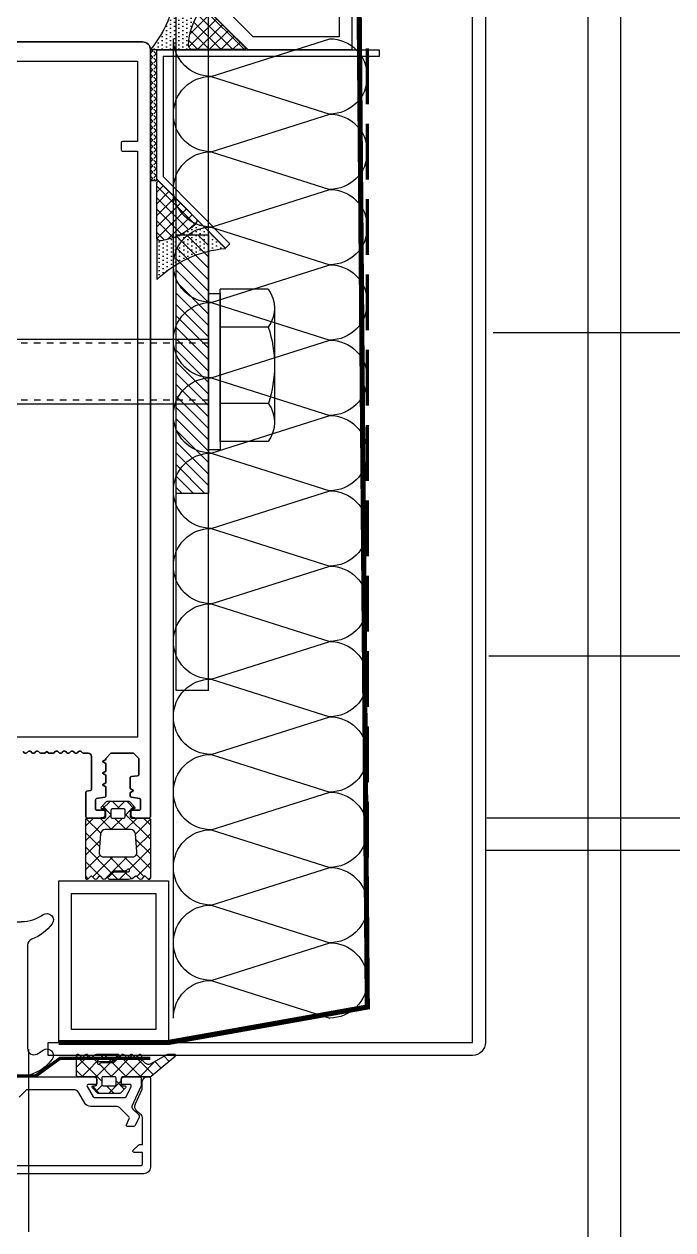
# Model space of a CAD drawing. Header units: inches. Extents: x 21 to 32698, y 13 to 3712.
# Drawn here: x 4611.68 to 4621.72, y 960.72 to 979.36 of the extents above; entities that cross this region are included whole.
import ezdxf

# ---------------------------------------------------------------- set-up
doc = ezdxf.new("R2010")
doc.units = ezdxf.units.IN
doc.header["$MEASUREMENT"] = 0
doc.set_wipeout_variables(frame=1)
for name, pattern in [('HIDDEN', [9.524999999999995, 6.349999999999998, -3.174999999999998]), ('phl_center', [0.75, 0.4, -0.35]), ('phl_thick', [0])]:
    doc.linetypes.add(name, pattern=pattern)
for name, color, linetype, lineweight in [('Z_MİM_-KM-GLAZ', 8, 'Continuous', 25), ('Z_MİM_-KM-IRON-09', 8, 'Continuous', 25), ('Z_MİM_-KM-IZO-THERMAL', 8, 'Continuous', 25), ('Z_MİM_-KM-IZO-THERMAL-ROCKWOOL', 8, 'BATTING', 25), ('Z_MİM_-KM-PAINT', 8, 'Continuous', 25), ('Z_MİM_-KM-STRS-HID', 8, 'HIDDEN', 25), ('Z_MİM_-KM-WALL-PLASTER', 8, 'Continuous', 25), ('Z_MİM_00', 8, 'Continuous', 25), ('Z_MİM_2-0', 8, 'Continuous', 25), ('Z_MİM_78-köpük', 8, 'Continuous', 25), ('Z_MİM_ALUMINIUM', 8, 'Continuous', 25), ('Z_MİM_axis-su yalıtım', 8, 'HIDDEN', 25), ('Z_MİM_fitiller_k', 8, 'Continuous', 25), ('Z_MİM_MYM Taşyünü', 8, 'Continuous', 25), ('Z_MİM_MYM_alüminyum levha', 8, 'Continuous', 25), ('Z_MİM_MYM_butil mastik', 8, 'Continuous', 25), ('Z_MİM_MYM_galvaniz levha', 8, 'Continuous', 25), ('Z_MİM_MYM_MEMBRAN_', 8, 'HIDDEN', 25), ('Z_MİM_MYM_taşyünü', 8, 'Continuous', 25), ('Z_MİM_projection', 8, 'Continuous', 25), ('Z_MİM_TR', 8, 'Continuous', 25)]:
    doc.layers.add(name, color=color, linetype=linetype, lineweight=lineweight)
doc.linetypes.add('BATTING', pattern='A,0.00254,-2.54,[134,ltypeshp.shx,S=2.54,R=0,X=-2.54,Y=0],-5.08,[134,ltypeshp.shx,S=2.54,R=180,X=2.54,Y=0],-2.54', length=10.16254)

# ---------------------------------------------------------------- blocks, each defined once
blk = doc.blocks.new('A$C70963ABB')
at = {"layer": 'Z_MİM_-KM-IRON-09'}
blk.add_lwpolyline([(0.3999351559905335, 19.99996344112151), (0.3999350988015067, 69.49996347031265), (5.399935098801505, 69.49996347031265), (5.399935098801505, 69.99996347031265), (-0.1000649011984933, 69.99996347031265), (-0.1000648440094665, 19.99996344112151), (0.3999351559905335, 19.99996344112151)], dxfattribs=at)
blk = doc.blocks.new('D09056')
at = {"layer": 'Z_MİM_78-köpük'}
blk.add_lwpolyline([(6, -9.143241068231873, -0.3149141225648517), (6.656664916314182, -8.204028089065101, 0.1493316839022407), (9.809564949944617, -5.822377295466138, 0.8506979925001935), (8.417814140906557, -4.422291246126405, -0.1566156319065573), (5.061590343015268, -5.499999999883582), (5, -5.499999999883582), (5, -5.508868061588143), (1.800000000046565, -5.508868061588143), (1.800000000046565, -1.160423765308221), (0.6251196609809995, -0.2194710706826299, 0.3510864949877069), (-0.6251196609809995, -0.2194710706826299), (-1.800000000046565, -1.160423765308221), (-1.800000000046565, -5.508868061588143), (-5, -5.508868061588143), (-5.061590343015268, -5.499999999883582, -0.1566156319066153), (-8.417814140906557, -4.422291246126405, 0.8506979925007954), (-9.809564949944617, -5.822377295466138, 0.14933168390224), (-6.656664916314182, -8.204028089065101, -0.3149141225648603), (-6, -9.143241068231873), (-6, -25.07252294640057, -0.5554935001659127), (-7.44162405654788, -25.96972314291634, -0.0473505120421293), (-8.397468945942817, -25.38100557320286, 0.8663340624321554), (-9.803206408862023, -26.77480182982981, 0.2374839511014017), (-4.371487642405553, -29.50889287900645), (4.371487642405553, -29.50889287900645, 0.2374839511013964), (9.803206408862023, -26.77480182982981, 0.8663340624315139), (8.397468945942817, -25.38100557320286, -0.0473505120421291), (7.44162405654788, -25.96972314291634, -0.5554935001659314), (6, -25.07252294640057)], format="xyb", close=True, dxfattribs=at)
blk = doc.blocks.new('*U90')
at = {"layer": 'Z_MİM_MYM_butil mastik'}
h = blk.add_hatch(dxfattribs=at)
h.set_pattern_fill('DOTS', color=256, scale=0.3999999999999999, angle=179.999999999994, style=0)
h.set_pattern_definition([(180.0000000000027, (-119708.8850419417, -7601.351491775655), (-0.3175000000000661, -0.6349999999999671), [0, -0.6349999999999999])])
edge = h.paths.add_edge_path()
edge.add_arc((-11.20960187843653, 44.59321998062815), 17.46795769921748, 270.9768596078583, 309.9193008768398)
edge.add_line((-0.0002732359298523, 31.19618681779952), (-0.0001547438757594, 24.83853909078874))
edge.add_arc((-0.6166951220575374, 24.62570194672454), 0.652243580130869, 19.04528895110495, 91.47133484934685)
edge.add_arc((-0.3829530836027995, 15.52546987985733), 9.755477017288197, 91.47133482265848, 126.6192430261743)
edge.add_arc((-5.812981496494384, 22.83188147842602), 0.6522435800688209, 126.6192430222883, 199.0452889205304)
edge.add_line((-6.429521874731086, 22.61904433471107), (-10.91179782067998, 27.12780103561471))
h = blk.add_hatch(dxfattribs=at)
h.set_pattern_fill('ANSI37', color=256, scale=0.3999999999999999, angle=179.999999999994, style=0)
h.set_pattern_definition([(224.999999999994, (-119708.8850419417, -7601.351491775655), (0.8980256121068212, -0.8980256121070084), []), (314.999999999994, (-119708.8850419417, -7601.351491775655), (0.8980256121070084, 0.8980256121068212), [])])
edge = h.paths.add_edge_path()
edge.add_arc((-0.1921284182424453, 17.08889625591941), 0.6097956960646755, 256.3280097528247, 286.1228371821852)
edge.add_arc((-0.0315513830848092, 16.53339517647035), 0.0315514280523711, 286.1228374727204, 360.0010682557561)
edge.add_line((4.49620778e-08, 16.53339576473348), (-0.0001547438757594, 24.83853909078874))
edge.add_arc((-0.6166951220575374, 24.62570194672454), 0.652243580130869, 19.04528895110495, 91.47133484934685)
edge.add_arc((-0.3829530836027995, 15.52546987985733), 9.755477017288197, 91.47133482265848, 126.6192430261743)
edge.add_arc((-5.812981496494384, 22.83188147842602), 0.6522435800688209, 126.6192430222883, 199.0452889205304)
edge.add_line((-6.429521874731086, 22.61904433471107), (-0.3511799035801921, 16.50479224076388))
edge.add_arc((-0.3288040618922968, 16.52703666374061), 0.0315514285700304, 224.8312489676471, 256.3280079857615)
h = blk.add_hatch(dxfattribs=at)
h.set_pattern_fill('DOTS', color=256, scale=0.3999999999999999, angle=179.999999999994, style=0)
h.set_pattern_definition([(180.0000000000027, (-119649.0470789313, -7567.459113215182), (-0.3175000000000661, -0.6349999999999671), [0, -0.6349999999999999])])
edge = h.paths.add_edge_path()
edge.add_arc((-91.16591395672143, 12.16483940356704), 17.46795770043746, 316.1456089793835, 355.0880502483649)
edge.add_line((-73.76210803396464, 10.66915038933712), (-69.25326779505674, 6.186958477438095))
edge.add_arc((-69.53700059796616, 5.599661802619226), 0.65224358003751, 64.21403827780905, 136.6400841760512)
edge.add_arc((-62.91844756813874, -0.6504273837768939), 9.755477019126266, 136.6400841931632, 171.7879923966791)
edge.add_arc((-71.92833934795188, 0.6498453468897833), 0.6522435794049857, 171.7879924308638, 244.2140383291066)
edge.add_line((-72.21207215006035, 0.0625486723864226), (-78.56971987858456, 0.0625486712229294))
h = blk.add_hatch(dxfattribs=at)
h.set_pattern_fill('ANSI37', color=256, scale=0.3999999999999999, angle=179.999999999994, style=0)
h.set_pattern_definition([(224.999999999994, (-119649.0470789313, -7567.459113215182), (0.8980256121068212, -0.8980256121070084), []), (314.999999999994, (-119649.0470789313, -7567.459113215182), (0.8980256121070084, 0.8980256121068212), [])])
edge = h.paths.add_edge_path()
edge.add_arc((-63.8926727236339, 0.5871514771019375), 0.6097956961693676, 301.4967590186635, 331.291586448024)
edge.add_arc((-63.3855087641325, 0.3093905151670904), 0.0315514278950378, 331.2915863974236, 405.1698171804559)
edge.add_line((-63.36326475800055, 0.3317667702920634), (-69.25326779505674, 6.186958477438095))
edge.add_arc((-69.53700059796616, 5.599661802619226), 0.65224358003751, 64.21403827780905, 136.6400841760512)
edge.add_arc((-62.91844756813874, -0.6504273837768939), 9.755477019126266, 136.6400841931632, 171.7879923966791)
edge.add_arc((-71.92833934795188, 0.6498453468897833), 0.6522435794049857, 171.7879924308638, 244.2140383291066)
edge.add_line((-72.21207215006035, 0.0625486723864226), (-63.59056881254115, 0.0625486723855274))
edge.add_arc((-63.59056881149442, 0.09410009955684), 0.0315514271713126, 269.9999980991937, 301.4967571173082)
at = {"layer": 'Z_MİM_MYM_butil mastik', "linetype": 'ByBlock'}
for points in [[(-10.91179782067998, 27.12780103561471, 0.1715728752538103), (-0.0002732359298523, 31.19618681779952), (-0.0001547438757594, 24.83853909078874, 0.3269761739833912), (-0.6334426599520833, 25.27773047968641, 0.1545754467472077), (-6.202041185667343, 23.35538338482334, 0.3269761739833912), (-6.429521874731086, 22.61904433471107)], [(-0.336261658321452, 16.49637925190743, 0.1307418539094575), (-0.0227896276370994, 16.50308471204602, 0.3340046227781613), (4.49620778e-08, 16.53339576473348), (-0.0001547438757594, 24.83853909078874, 0.3269761739833912), (-0.6334426599520833, 25.27773047968641, 0.1545754467472077), (-6.202041185667343, 23.35538338482334, 0.3269761739833912), (-6.429521874731086, 22.61904433471107), (-0.3511799035801921, 16.50479224076388, 0.1383023479854788)], [(-78.56971987858456, 0.0625486712229294, 0.1715728752538103), (-73.76210803396464, 10.66915038933712), (-69.25326779505674, 6.186958477438095, 0.3269761739833912), (-70.01121767153934, 6.047478567414663, 0.1545754467472077), (-72.57389502923506, 0.7430094453292115, 0.3269761739833912), (-72.21207215006035, 0.0625486723864226)], [(-63.57408475873564, 0.0671971524842202, 0.1307418539094575), (-63.35783577545115, 0.2942347143087429, 0.3340046227781613), (-63.36326475800055, 0.3317667702920634), (-69.25326779505674, 6.186958477438095, 0.3269761739833912), (-70.01121767153934, 6.047478567414663, 0.1545754467472077), (-72.57389502923506, 0.7430094453292115, 0.3269761739833912), (-72.21207215006035, 0.0625486723864226), (-63.59056881254115, 0.0625486723855274, 0.1383023479854788)]]:
    blk.add_lwpolyline(points, format="xyb", close=True, dxfattribs=at)
at = {"layer": 'Z_MİM_MYM_galvaniz levha'}
blk.add_lwpolyline([(-12.02489728082096, 25.36672332192785, -0.4142135648179192), (-12.02489686498544, 25.36686474186382), (-10.6066727286402, 26.77677266075275, -0.4142135272009682), (-10.60653130788932, 26.77677224468439), (-9.21752155e-08, 16.10767933571601), (0, 0), (-63.15547781854434, 5.78962042612e-05, 0.6671158378237328), (-63.15554873689585, -0.0001126056760865), (-73.76217895254885, 10.66907988751973, -0.4142135271788126), (-73.76217853659696, 10.66922130838702), (-72.34388348178383, 12.07919972839485), (-62.32384397319994, 2.000057896204173), (-1.999999999999791, 2.000000000000206), (-2.0000000921753, 15.28269515707069), (-12.02489728082096, 25.36672332192785)], format="xyb", dxfattribs=at)
blk = doc.blocks.new('ANK-1')
h = blk.add_hatch()
h.set_pattern_fill('ANSI31', color=256, scale=10)
h.set_pattern_definition([(45, (-331289.2262129067, -110209.6467006204), (-0.8838834764831842, 0.8838834764831844), [])])
h.paths.add_polyline_path([(0, -99.81422165757976), (5, -99.81422165757976), (5, -59.81422165769618), (0, -59.81422165769618)])
for points in [[(0, -130.2737574382918), (0, 0)], [(0, -130.2737574382918), (5, -130.2737574382918), (5, -5)]]:
    blk.add_lwpolyline(points)
blk.add_lwpolyline([(0, -99.81422165757976), (5, -99.81422165757976), (5, -59.81422165769618), (0, -59.81422165769618)], close=True)
at = {"layer": 'Z_MİM_projection', "linetype": 'phl_thick'}
for p, q in [((-9.221261513652276, -68.22300764545797, 2337909.680246), (-1.794810441322623, -68.22772703296505, 2337909.680246)), ((-1.809779819566755, -91.78361325885635, 2337909.680246), (-1.794810441322623, -68.22772703296505, 2337909.680246)), ((-10.19668847019784, -71.18033386638855, 2337909.680246), (-10.20789839769713, -88.82033030397724, 2337909.680246)), ((-9.244736662134526, -74.11196666210891, 2337909.680246), (-1.798552785767242, -74.11669858952519, 2337909.680246)), ((-2.58444342762e-05, -76.00566059863195), (65.01309957006013, -76.00511621008627, -4.17996780016e-05)), ((-2.58444342762e-05, -76.00566059863195), (65.01309957006013, -76.00511621008627, -4.17996780016e-05)), ((-9.252221351256594, -85.88990977499635, 2337909.680246), (-1.806037474889308, -85.8946417024126, 2337909.680246)), ((-0.0061076611746103, -86.00565816625021), (65.01982432510704, -86.00511370110327, -4.17996780016e-05)), ((-0.0061076611746103, -86.00565816625021), (65.01982432510704, -86.00511370110327, -4.17996780016e-05)), ((-9.236230891896412, -91.77889387134928, 2337909.680246), (-1.809779819566755, -91.78361325885635, 2337909.680246))]:
    blk.add_line(p, q, dxfattribs=at)
at = {"layer": 'Z_MİM_projection', "linetype": 'phl_center'}
for p, q in [((0, -76.60566047485919), (65.01312541449443, -76.6051160863135, -4.17996780016e-05)), ((0, -76.60566047485919), (65.01312541449443, -76.6051160863135, -4.17996780016e-05)), ((-0.0057263711933047, -85.40565828757825), (65.01939134602435, -85.40511382708792, -4.17996780016e-05)), ((-0.0057263711933047, -85.40565828757825), (65.01939134602435, -85.40511382708792, -4.17996780016e-05))]:
    blk.add_line(p, q, dxfattribs=at)
at = {"layer": 'Z_MİM_projection', "linetype": 'phl_thick', "elevation": 205305.1177836819}
blk.add_lwpolyline([(-1.810607254737988, -93.08566750667525), (-0.0106076183728874, -93.08681137708479), (0.0060166309121996, -68.92681665881537), (-1.793983004754409, -68.92567278887145)], close=True, dxfattribs=at)
at = {"layer": 'Z_MİM_projection', "linetype": 'phl_thick', "elevation": -2.846356230205853}
blk.add_lwpolyline([(0.0060166309121996, -68.92681665881537), (-1.793983004754409, -68.92567278887145), (-1.810607254737988, -93.08566750667525), (-0.0106076183728874, -93.08681137708479), (0.0015181412454695, -76.00566058931871)], dxfattribs=at)
at = {"layer": 'Z_MİM_projection', "linetype": 'phl_thick'}
for centre, radius, start, end in [((-5.216328043257816, -71.18349880352615, 2337909.680246), 4.980361432518003, 143.5277779248854, 216.1432099300165), ((8.366048513911664, -80.02641508518721, 2337909.680246), 18.56836026740153, 161.4555981063196, 198.4078361793734), ((-5.227537970989941, -88.82349524111488, 2337909.680246), 4.980361432518003, 143.7839690354237, 216.3994010416817)]:
    blk.add_arc(centre, radius, start, end, dxfattribs=at)
blk = doc.blocks.new('*U160')
at = {"layer": 'Z_MİM_MYM_taşyünü'}
for p, q in [((-140.7480255359013, 5.823475149623675), (-146.5715005998263, 24.17652488438517)), ((-140.74802553623, 5.823475149623675), (-134.9245503335983, 24.17652488438517)), ((-129.1010752359013, 5.823475149623675), (-134.9245502998263, 24.17652488438517)), ((-129.1010752362301, 5.823475149623675), (-123.2776000335983, 24.17652488438517)), ((-117.4541249359013, 5.823475149623675), (-123.2775999998263, 24.17652488438517)), ((-117.4541249362301, 5.823475149623675), (-111.6306497335983, 24.17652488438517)), ((-105.8071746359013, 5.823475149623675), (-111.6306496998263, 24.17652488438517)), ((-105.8071746362301, 5.823475149623675), (-99.98369943359829, 24.17652488438517)), ((-94.16022433590136, 5.823475149623675), (-99.98369939982632, 24.17652488438517)), ((-94.16022433623012, 5.823475149623675), (-88.33674913359827, 24.17652488438517)), ((-82.51327403590135, 5.823475149623675), (-88.33674909982629, 24.17652488438517)), ((-82.51327403623013, 5.823475149623675), (-76.6897988335983, 24.17652488438517)), ((-70.86632373590135, 5.823475149623675), (-76.68979879982632, 24.17652488438517)), ((-70.86632373623013, 5.823475149623675), (-65.04284853359829, 24.17652488438517)), ((-59.21937343590134, 5.823475149623675), (-65.04284849982632, 24.17652488438517)), ((-59.21937343623014, 5.823475149623675), (-53.39589823359829, 24.17652488438517)), ((-47.57242313590134, 5.823475149623675), (-53.39589819982632, 24.17652488438517)), ((-47.57242313623011, 5.823475149623675), (-41.74894793359828, 24.17652488438517)), ((-35.92547283590135, 5.823475149623675), (-41.74894789982632, 24.17652488438517)), ((-35.92547283623014, 5.823475149623675), (-30.10199763359829, 24.17652488438517)), ((-24.27852253590135, 5.823475149623675), (-30.10199759982632, 24.17652488438517)), ((-24.27852253623013, 5.823475149623675), (-18.45504733359829, 24.17652488438517)), ((-12.63157223590136, 5.823475149623675), (-18.45504729982633, 24.17652488438517)), ((-12.63157223623014, 5.823475149623675), (-6.8080970335983, 24.17652488438517)), ((-0.9846219359013446, 5.823475149623675), (-6.808096999826316, 24.17652488438517)), ((-0.9846219362301271, 5.823475149623675), (4.838853266401712, 24.17652488438517)), ((-146.571500668428, 1.70044245e-08), (-134.9245504037032, 1.70044245e-08)), ((-134.924550368428, 1.70044245e-08), (-123.2776001037032, 1.70044245e-08)), ((-123.277600068428, 1.70044245e-08), (-111.6306498037032, 1.70044245e-08)), ((-111.630649768428, 1.70044245e-08), (-99.98369950370319, 1.70044245e-08)), ((-99.98369946842807, 1.70044245e-08), (-88.33674920370318, 1.70044245e-08)), ((-88.33674916842806, 1.70044245e-08), (-76.68979890370318, 1.70044245e-08)), ((-76.68979886842806, 1.70044245e-08), (-65.04284860370318, 1.70044245e-08)), ((-65.04284856842806, 1.70044245e-08), (-53.39589830370318, 1.70044245e-08)), ((-53.39589826842805, 1.70044245e-08), (-41.74894800370319, 1.70044245e-08)), ((-41.74894796842806, 1.70044245e-08), (-30.1019977037032, 1.70044245e-08)), ((-30.10199766842806, 1.70044245e-08), (-18.45504740370319, 1.70044245e-08)), ((-18.45504736842807, 1.70044245e-08), (-6.808097103703204, 1.70044245e-08)), ((-6.808097068428053, 1.70044245e-08), (4.838853196296809, 1.70044245e-08))]:
    blk.add_line(p, q, dxfattribs=at)
at = {"layer": 'Z_MİM_MYM_taşyünü', "const_width": 0.5}
for points in [[(-145.0715005990748, 30.00000001700442), (-136.4245503343497, 30.00000001700442)], [(-133.4245502990748, 30.00000001700442), (-124.7776000343497, 30.00000001700442)], [(-121.7775999990748, 30.00000001700442), (-113.1306497343497, 30.00000001700442)], [(-110.1306496990748, 30.00000001700442), (-101.4836994343497, 30.00000001700442)], [(-98.48369939907485, 30.00000001700442), (-89.83674913434976, 30.00000001700442)], [(-86.83674909907486, 30.00000001700442), (-78.18979883434976, 30.00000001700442)], [(-75.18979879907484, 30.00000001700442), (-66.54284853434976, 30.00000001700442)], [(-63.54284849907485, 30.00000001700442), (-54.89589823434974, 30.00000001700442)], [(-51.89589819907485, 30.00000001700442), (-43.24894793434974, 30.00000001700442)], [(-40.24894789907484, 30.00000001700442), (-31.60199763434976, 30.00000001700442)], [(-28.60199759907485, 30.00000001700442), (-19.95504733434976, 30.00000001700442)], [(-16.95504729907486, 30.00000001700442), (-8.308097034349771, 30.00000001700442)], [(-5.308096999074847, 30.00000001700442), (3.338853265650242, 30.00000001700442)]]:
    blk.add_lwpolyline(points, dxfattribs=at)
at = {"layer": 'Z_MİM_MYM_taşyünü'}
for centre, start, end in [((-140.7480254665427, 24.17652488447246), 90.00000000166754, 180.0000000016671), ((-140.7480254668817, 24.17652488447246), 359.9999999983325, 89.99999999833248), ((-129.1010751665427, 24.17652488447246), 90.00000000166754, 180.0000000016671), ((-129.1010751668817, 24.17652488447246), 359.9999999983325, 89.99999999833248), ((-117.4541248665427, 24.17652488447246), 90.00000000166754, 180.0000000016671), ((-117.4541248668817, 24.17652488447246), 359.9999999983325, 89.99999999833248), ((-105.8071745665427, 24.17652488447246), 90.00000000166754, 180.0000000016671), ((-105.8071745668817, 24.17652488447246), 359.9999999983325, 89.99999999833248), ((-94.16022426654268, 24.17652488447246), 90.00000000166754, 180.0000000016671), ((-94.1602242668817, 24.17652488447246), 359.9999999983325, 89.99999999833248), ((-82.5132739665427, 24.17652488447246), 90.00000000166754, 180.0000000016671), ((-82.5132739668817, 24.17652488447246), 359.9999999983325, 89.99999999833248), ((-70.8663236665427, 24.17652488447246), 90.00000000166754, 180.0000000016671), ((-70.8663236668817, 24.17652488447246), 359.9999999983325, 89.99999999833248), ((-59.21937336654268, 24.17652488447246), 90.00000000166754, 180.0000000016671), ((-59.2193733668817, 24.17652488447246), 359.9999999983325, 89.99999999833248), ((-47.57242306654268, 24.17652488447246), 90.00000000166754, 180.0000000016671), ((-47.57242306688168, 24.17652488447246), 359.9999999983325, 89.99999999833248), ((-35.92547276654268, 24.17652488447246), 90.00000000166754, 180.0000000016671), ((-35.92547276688171, 24.17652488447246), 359.9999999983325, 89.99999999833248), ((-24.27852246654268, 24.17652488447246), 90.00000000166754, 180.0000000016671), ((-24.2785224668817, 24.17652488447246), 359.9999999983325, 89.99999999833248), ((-12.63157216654269, 24.17652488447246), 90.00000000166754, 180.0000000016671), ((-12.63157216688171, 24.17652488447246), 359.9999999983325, 89.99999999833248), ((-0.9846218665426818, 24.17652488447246), 90.00000000166754, 180.0000000016671), ((-0.984621866881696, 24.17652488447246), 359.9999999983325, 89.99999999833248), ((-146.5715006685976, 5.823475149536363), 270.0000000016675, 1.6675267e-09), ((-134.9245504035338, 5.823475149536363), 179.9999999983324, 269.9999999983325), ((-134.9245503685977, 5.823475149536363), 270.0000000016675, 1.6675267e-09), ((-123.2776001035338, 5.823475149536363), 179.9999999983324, 269.9999999983325), ((-123.2776000685976, 5.823475149536363), 270.0000000016675, 1.6675267e-09), ((-111.6306498035338, 5.823475149536363), 179.9999999983324, 269.9999999983325), ((-111.6306497685977, 5.823475149536363), 270.0000000016675, 1.6675267e-09), ((-99.9836995035338, 5.823475149536363), 179.9999999983324, 269.9999999983325), ((-99.98369946859766, 5.823475149536363), 270.0000000016675, 1.6675267e-09), ((-88.33674920353378, 5.823475149536363), 179.9999999983324, 269.9999999983325), ((-88.33674916859768, 5.823475149536363), 270.0000000016675, 1.6675267e-09), ((-76.6897989035338, 5.823475149536363), 179.9999999983324, 269.9999999983325), ((-76.68979886859769, 5.823475149536363), 270.0000000016675, 1.6675267e-09), ((-65.04284860353378, 5.823475149536363), 179.9999999983324, 269.9999999983325), ((-65.04284856859768, 5.823475149536363), 270.0000000016675, 1.6675267e-09), ((-53.39589830353379, 5.823475149536363), 179.9999999983324, 269.9999999983325), ((-53.39589826859768, 5.823475149536363), 270.0000000016675, 1.6675267e-09), ((-41.7489480035338, 5.823475149536363), 179.9999999983324, 269.9999999983325), ((-41.74894796859766, 5.823475149536363), 270.0000000016675, 1.6675267e-09), ((-30.1019977035338, 5.823475149536363), 179.9999999983324, 269.9999999983325), ((-30.10199766859768, 5.823475149536363), 270.0000000016675, 1.6675267e-09), ((-18.4550474035338, 5.823475149536363), 179.9999999983324, 269.9999999983325), ((-18.45504736859769, 5.823475149536363), 270.0000000016675, 1.6675267e-09), ((-6.808097103533809, 5.823475149536363), 179.9999999983324, 269.9999999983325), ((-6.808097068597674, 5.823475149536363), 270.0000000016675, 1.6675267e-09), ((4.838853196466203, 5.823475149536363), 179.9999999983324, 269.9999999983325)]:
    blk.add_arc(centre, 5.823475132531942, start, end, dxfattribs=at)
blk = doc.blocks.new('-KM-AL5 140_164')
at = {"layer": 'Z_MİM_ALUMINIUM'}
for points in [[(141.4704084141558, -35.82000867863371), (146.1904084141497, -35.82000867863371, 0.4142135623730951), (146.2104084141465, -35.80000867861509), (146.2104084141465, -35.62000867863389), (146.0804084141418, -35.62000867863389, -0.6681786379192857), (146.066266278518, -35.58586654300325), (146.1462662785196, -35.50586654299877, -0.1989123673796702), (146.1604084141436, -35.50000867862673), (146.2104084141465, -35.50000867862673), (146.2104084141465, -35.08051927835186, 0.221694662653241), (146.1925477946351, -35.04221705618967), (146.1261296531811, -34.98648561820573, -0.3394542588714817), (146.0997776354343, -34.86761934772858), (146.2054084141418, -34.64109341176663), (146.2054084141418, -34.53000867863193, -0.4774799961225939), (146.3021699370947, -34.45178431318345, -0.5447974661925301), (146.3304084141418, -34.47000867863426), (146.3304084141418, -35.85000867861527, -0.4142135623730952), (146.2304084141433, -35.95000867862746), (141.4304084141404, -35.95000867862746, -0.4142135623730959)], [(144.0504084141575, -34.45028092018765), (145.3904084141541, -34.45028092018765, -0.0218200776220717), (145.3921515290058, -34.45035702622681), (145.4730230864297, -34.45743237070747, -0.3888787318530806), (145.5004084141619, -34.48731821164711), (145.5004084141619, -34.55028092018802, -0.4142135623730946), (145.4804084141651, -34.57028092019482), (145.3704084141573, -34.57028092019482, 0.5773502691896352), (145.3530879060854, -34.6002809201882), (145.4454639491523, -34.76028092018533, 0.2679491924311157), (145.4627844572241, -34.77028092019465), (145.9397645411955, -34.77028092019465, 0.2914734195889146), (145.9578906969326, -34.75873328542093), (146.0324999222212, -34.5987332854229, 0.5486187866232779), (146.0143737664839, -34.57028092019482), (145.9004084141634, -34.57028092019482, -0.4142135623730951), (145.8804084141666, -34.55028092018802), (145.8804084141666, -34.48731821164711, -0.388878731853086), (145.9077937418769, -34.45743237070747), (145.9886652992936, -34.45035702622681, -0.0218200776220568), (145.9904084141526, -34.45028092018765), (146.1704084141529, -34.45028092018765, -0.4142135623730951), (146.1904084141497, -34.47028092018354), (146.1904084141497, -34.58028092019231, -0.1095178116806047), (146.1857238035081, -34.60141183328143), (146.0498562706998, -34.89278069764168, 0.3152987888761108), (146.0598163210015, -34.94926694978949), (146.1516216175805, -35.04107224636664, -0.3152987888920302), (146.1575976477615, -35.07496399765841), (146.1032971302193, -35.19141183328339, -0.2914734195731755), (146.057981740887, -35.22028092019445), (145.9777898359971, -35.22028092019445, -0.5486187866421406), (145.9596636802598, -35.19182855495456), (146.0042671763221, -35.09617604895448, 0.3152987888921095), (146.0002831562087, -35.07358154809754), (145.86627185018, -34.93957024206611, 0.198912367379669), (145.7955611720608, -34.91028092018587), (145.4050494303155, -34.91028092018587, -0.2679491924311066), (145.3184468899271, -34.86028092018569), (145.2260708468675, -34.70028092018765, 0.2679491924311223), (145.1394683064791, -34.65028092018747), (144.4242919619136, -34.65028092018747, 0.1989123673796515), (144.4101498262898, -34.65613878457134), (144.3014923236478, -34.76479628719881, 0.4142135623731121)]]:
    blk.add_lwpolyline(points, format="xyb", dxfattribs=at)
at = {"layer": 'Z_MİM_fitiller_k', "linetype": 'Continuous', "flags": 128}
blk.add_lwpolyline([(145.5804084141418, -34.56999888788414, 0.4142135623604993), (145.6004084141386, -34.58999888789094), (145.7804084141389, -34.58999888789094, 0.4142135623626757), (145.8004084141357, -34.56999888788414), (145.8004084141357, -34.46999888788468, 0.4142135624245748), (145.7804084141389, -34.4499988878888), (145.6004084141386, -34.4499988878888, 0.4142135624232024), (145.5804084141418, -34.46999888788468)], format="xyb", close=True, dxfattribs=at)
blk.add_wipeout([(151.48787765189405, -34.020015651829965), (151.72578753232278, -15.47991156819623), (149.45002251653852, -15.450016401351206), (149.45002251649908, 7.149983598684599), (9.450022516542688, 7.149983599164699), (9.450022516542688, -15.450016401351206), (7.397848611566587, -15.450016401351206), (7.567335590771805, -34.0610793052372)])
h = blk.add_hatch()
h.set_pattern_fill('ANGLE', color=256, scale=0.01, angle=134.9954721207812)
h.set_pattern_definition([(134.9954721207812, (11736.26183533772, -937.2140072590017), (-0.0493953117368899, -0.049387505286413), [0.0508, -0.01905]), (224.9954721207812, (11736.26183533772, -937.2140072590017), (0.049387505286413, -0.0493953117368899), [0.0508, -0.01905])])
h.paths.add_polyline_path([(146.4303097260781, -18.57401916867093), (146.3303097261741, -18.57401542735079), (146.3303313691576, -20.59529986546113), (146.4303313690616, -20.59530360671215)])
at = {"layer": 'Z_MİM_2-0'}
h = blk.add_hatch(dxfattribs=at)
h.set_pattern_fill('DOTS', color=256, scale=0.04, angle=-90.00000000000001, style=0)
h.set_pattern_definition([(270, (745.988374255823, -11989.24655571956), (0.0635, -0.03175), [0, -0.0635])])
edge = h.paths.add_edge_path()
edge.add_arc((147.6405604422948, -23.38449519329647), 1.746795770041634, 94.91194975165001, 133.8543910206315, ccw=False)
edge.add_line((147.4909915408716, -21.64411460102292), (147.0427723496614, -21.19323057713245))
edge.add_arc((146.9840426821339, -21.22160385736061), 0.0652243580174841, -46.64008424314312, 25.7859616551072, ccw=False)
edge.add_arc((146.3590337635221, -20.55974855461147), 0.9755477017374236, 278.2120076070674, 313.3599158105831, ccw=False)
edge.add_arc((146.4890610365614, -21.46073773233759), 0.0652243580217731, 205.7859617186542, 278.2120076168932, ccw=False)
edge.add_line((146.4303313690616, -21.48911101263275), (146.4303313690616, -22.12487578548462))
at = {"layer": 'Z_MİM_fitiller_k'}
h = blk.add_hatch(dxfattribs=at)
h.set_pattern_fill('ANSI37', color=256, scale=0.05)
h.set_pattern_definition([(44.99999999999999, (45.0017176726542, -18.4500164013516), (-0.1122532015133643, 0.1122532015133643), []), (135, (45.0017176726542, -18.4500164013516), (-0.1122532015133643, -0.1122532015133643), [])])
h.paths.add_polyline_path([(146.310408414145, -30.4500164013516, -0.4142135623715166), (146.3304084141418, -30.47001640134749), (146.3304084141418, -31.38001640134462, -0.6681786379021168), (146.2962662785212, -31.39415853696846), (146.2579820072642, -31.35587426572329, 0.414213562348045), (146.2296977360383, -31.35587426572329), (146.1914134647813, -31.39415853696846, -0.4142135623435045), (146.1631291935336, -31.39415853696846), (146.1227176744141, -31.35374701786077, 0.4276070770252275), (146.0938046482042, -31.3544050594719, -0.2107675906562012), (145.9904084141526, -31.40001640135142), (145.6986926854006, -31.40001640134051, -0.6681786379101058), (145.6845505497766, -31.36587426573261), (145.7557637532154, -31.29466106228483, -0.1989123673849684), (145.791119092275, -31.28001640134517), (145.9904084141526, -31.28001640134517, 1.650385117532149), (145.9739953780226, -31.24858782991487, -0.2453926839650181), (145.9329627876796, -31.27001640134677), (145.7632511266201, -31.27001640134677, 0.1989123673756616), (145.7491089910181, -31.27587426571881), (145.6308247197594, -31.39415853696846, -0.4142135623574572), (145.6025404485117, -31.39415853696846), (145.5642561772547, -31.35587426572329, 0.4142135623508268), (145.535971906007, -31.35587426572329), (145.4976876347718, -31.39415853696846, -0.4142135623508274), (145.4694033635023, -31.39415853696846), (145.4311190922672, -31.35587426572329, 0.4142135623508305), (145.4028348210195, -31.35587426572329), (145.3645505497625, -31.39415853696846, -0.6681786379055568), (145.3304084141418, -31.38001640134462), (145.3304084141418, -30.47001640134749, -0.4142135623715161), (145.3504084141386, -30.4500164013516), (145.6204084141573, -30.45001640133978, 0.4142135623715163), (145.6404084141541, -30.4300164013448), (145.6404084141541, -30.33001640134444, 0.4142135623462176), (145.6204084141573, -30.31001640134946), (145.5886926853927, -30.31001640134946, -0.6681786378910483), (145.5745505497689, -30.27587426571881), (145.6545505497779, -30.19587426572525, -0.1989123673761124), (145.6686926854017, -30.19001640134229), (145.9921241428819, -30.19001640134229, -0.1989123673737488), (146.0062662785349, -30.19587426572525), (146.0862662785148, -30.27587426571881, -0.6681786378943402), (146.0721241428909, -30.31001640134946), (146.0404084141481, -30.31001640134946, 0.414213562346218), (146.0204084141587, -30.33001640134444), (146.0204084141587, -30.4300164013448, 0.4142135623715162), (146.0404084141481, -30.45001640133978)])
h.paths.add_polyline_path([(146.0295199932879, -30.63001640134462), (145.6312968350175, -30.63001640134462, 0.3888787318526575), (145.5615632061526, -30.69391549935517), (145.5370663803478, -30.97391549934855, 0.4400105308921782), (145.6068000092346, -31.05001640134015), (146.0540168190782, -31.05001640134015, 0.4400105308912734), (146.1237504479359, -30.97391549934855), (146.0992536221529, -30.69391549935517, 0.3888787318535296)], flags=16)
h.paths.add_polyline_path([(145.9404084141497, -30.4300164013448, -0.4142135623730951), (145.9204084141529, -30.45001640133978), (145.7404084141526, -30.45001640133978, -0.4142135623730955), (145.7204084141558, -30.4300164013448), (145.7204084141558, -30.33001640134444, -0.4142135623730955), (145.7404084141526, -30.31001640134946), (145.9204084141529, -30.31001640134946, -0.4142135623730955), (145.9404084141497, -30.33001640134444)], flags=16)
h.paths.add_polyline_path([(145.9848449222918, -34.14414102351748), (146.0231291935488, -34.10585675226048, -0.4142135623424858), (146.0514134647674, -34.10585675226048), (146.0896977360244, -34.14414102351748, 0.4142135623396989), (146.1179820072721, -34.14414102351748), (146.156266278529, -34.10585675226048, -0.577350269162832), (146.1897269306646, -34.114822506991), (146.2075989009245, -34.18152160798673, 0.4931454260254013), (146.3541914835514, -34.2422422438558), (146.595923186971, -34.10267837980518, -0.1316524975885099), (146.6059231869294, -34.09999888788934), (146.6997393153724, -34.09999888788934, -0.7002075382113878), (146.7125950675618, -34.13531977675575), (146.3431514538751, -34.44531977675342, -0.1763269807064294), (146.330295701664, -34.4499988878888), (145.9004084141343, -34.4499988878888, 0.4142135623721094), (145.8804084141448, -34.46999888788468), (145.8804084141448, -34.56999888788414, 0.4142135623730968), (145.9004084141343, -34.58999888789094), (145.9321241428988, -34.58999888789094, -0.6681786379061446), (145.9462662785226, -34.62414102351067), (145.8662662785209, -34.70414102351515, -0.198912367389109), (145.8521241428971, -34.70999888788629), (145.5286926853878, -34.70999888788629, -0.1989123673902959), (145.5145505497639, -34.70414102351515), (145.4345505497767, -34.62414102351067, -0.6681786379045029), (145.4486926854006, -34.58999888789094), (145.4804084141433, -34.58999888789094, 0.4142135623730984), (145.5004084141401, -34.56999888788414), (145.5004084141401, -34.46999888788468, 0.4142135623715126), (145.4804084141433, -34.4499988878888), (145.2104084141465, -34.4499988878888, -0.4142135623715166), (145.1904084141497, -34.42999888789382), (145.1904084141497, -34.11999888788432, -0.668178637902121), (145.2245505497703, -34.1058567522723), (145.2628348210273, -34.14414102351748, 0.4142135623424745), (145.291119092275, -34.14414102351748), (145.329403363532, -34.10585675226048, -0.4142135623326641), (145.3576876347579, -34.10585675226048), (145.3980991538774, -34.14626827139182, 0.4276070770697703), (145.4270121800873, -34.1456102297807, -0.2107675906989308), (145.5304084141389, -34.09999888788934), (145.8221241428909, -34.09999888788934, -0.6681786379211501), (145.8362662785148, -34.13414102351999), (145.7650530750979, -34.20535422694411, -0.1989123673783329), (145.7296977360165, -34.21999888788469), (145.5304084141389, -34.21999888788469, 1.650385117507896), (145.5468214502689, -34.25142745931407, -0.2453926839581101), (145.587854040612, -34.229998887894), (145.7575657016714, -34.229998887894, 0.198912367370064), (145.7717078372952, -34.22414102352195), (145.8899921085613, -34.10585675226048, -0.4142135623428024), (145.9182763797871, -34.10585675226048), (145.9565606510441, -34.14414102351748, 0.4142135623396895)])
h.paths.add_polyline_path([(145.7804084141389, -34.4499988878888), (145.6004084141386, -34.4499988878888, 0.4142135623730913), (145.5804084141418, -34.46999888788468), (145.5804084141418, -34.56999888788414, 0.4142135623730927), (145.6004084141386, -34.58999888789094), (145.7804084141389, -34.58999888789094, 0.4142135623730982), (145.8004084141357, -34.56999888789596), (145.8004084141357, -34.46999888788468, 0.4142135623730903)], flags=16)
at = {"layer": 'Z_MİM_MYM_butil mastik'}
h = blk.add_hatch(dxfattribs=at)
h.set_pattern_fill('ANSI37', color=256, scale=0.04, angle=-90.00000000000001, style=0)
h.set_pattern_definition([(315, (745.988374255823, -11989.24655571956), (0.0898025612106916, 0.0898025612106915), []), (44.99999999999999, (745.988374255823, -11989.24655571956), (-0.0898025612106915, 0.0898025612106916), [])])
edge = h.paths.add_edge_path()
edge.add_arc((146.4827916496073, -20.65717107006599), 0.0609795696512817, 118.7084134624703, 148.503240891831, ccw=False)
edge.add_arc((146.4550155534605, -20.606454674028), 0.0031551427692293, 44.83018259963262, 118.708413382624, ccw=False)
edge.add_line((146.4572531789672, -20.60423027343768), (147.0427723496614, -21.19323057713245))
edge.add_arc((146.9840426821339, -21.22160385736061), 0.0652243580174841, -46.64008424314312, 25.7859616551072, ccw=False)
edge.add_arc((146.3590337635221, -20.55974855461147), 0.9755477017374236, 278.2120076070674, 313.3599158105831, ccw=False)
edge.add_arc((146.4890610365614, -21.46073773233759), 0.0652243580217731, 205.7859617186542, 278.2120076168932, ccw=False)
edge.add_line((146.4303313690616, -21.48911101263275), (146.4303313690616, -20.62696067889192))
edge.add_arc((146.4334865118869, -20.62696067893777), 0.0031551428253636, 148.5032418143615, 180.0000008325721, ccw=False)
at = {"elevation": 0.0016274945014006}
blk.add_lwpolyline([(146.4303313690616, -18.5740191694631), (146.3303313691576, -18.57401542821208), (146.3303313691576, -20.59529986546113), (146.4303313690616, -20.59530360671215)], close=True, dxfattribs=at)
for points in [[(146.613172143152, -33.91966087862875), (144.9131721431549, -33.91966087862875), (144.9131721431549, -31.41966087862875), (146.613172143152, -31.41966087862875)], [(146.4131721431549, -33.71966087862802), (145.113172143152, -33.71966087862802), (145.113172143152, -31.61966087862857), (146.4131721431549, -31.61966087862857)]]:
    blk.add_lwpolyline(points, close=True)
at = {"layer": 'Z_MİM_ALUMINIUM', "linetype": 'ByBlock'}
for points in [[(144.3616216175651, -29.42365601166875), (144.3791952106767, -29.44122960478308, 0.4142135623694223), (144.4216216175481, -29.4412296047949), (144.4391952107544, -29.42365601165693, -0.4142135623694223), (144.4816216175604, -29.42365601166875), (144.499195210672, -29.44122960478308, 0.4142135623694223), (144.5416216175654, -29.4412296047949), (144.5591952106624, -29.42365601165693, -0.4142135623694223), (144.6016216175558, -29.42365601166875), (144.6191952106674, -29.44122960478308, 0.1989123673780283), (144.6404084141759, -29.4500164013516), (144.700408414159, -29.4500164013516), (144.7304084140487, -29.4200164013937), (144.7604084140548, -29.4500164013516), (144.8204084140598, -29.4500164013516, 0.1989123673780283), (144.8416216174737, -29.4412296047949), (144.8591952105635, -29.42365601165693, -0.4142135623694223), (144.9016216174641, -29.42365601166875), (144.9191952106703, -29.44122960478308, 0.4142135623694223), (144.961621617469, -29.4412296047949), (144.9791952106752, -29.42365601165693, -0.4142135623694223), (145.0216216174594, -29.42365601166875), (145.0391952106656, -29.44122960478308, 0.4142135623694223), (145.0816216174644, -29.4412296047949), (145.0991952105541, -29.42365601165693, -0.4142135623694223), (145.1416216174766, -29.42365601166875), (145.1591952105664, -29.44122960478308, 0.4142135623694223), (145.2016216174596, -29.4412296047949), (145.2191952106659, -29.42365601165693, -0.4142135623694223), (145.2616216174719, -29.42365601166875), (145.2791952106781, -29.44122960478308, 0.1989123673780283), (145.3004084140701, -29.4500164013516), (145.3704084140627, -29.4500164013516, -0.4142135623730951), (145.4204084140656, -29.50001640135179), (145.4204084140656, -30.00487230928138, -0.3639702342622565), (145.4038813776715, -30.02456846434416), (145.3469354505578, -30.03460956772779, 0.3639702342622564), (145.3304084140472, -30.05430572279056), (145.3304084140472, -30.43001640135662, 0.4142135623730951), (145.3504084140659, -30.4500164013516), (145.5304084140515, -30.4500164013516, 0.021820077622492), (145.5321515289761, -30.44994029531244), (145.6030230863616, -30.44373983747119, 0.3888787318525955), (145.6304084140501, -30.41385399653063), (145.6304084140501, -30.35001640135215, 0.4142135623730951), (145.6104084140534, -30.33001640135627), (145.5004084140673, -30.33001640135627, -0.4142135623730951), (145.4804084140487, -30.31001640134946), (145.4804084140487, -30.17001640134731, -0.3639702342622564), (145.4969354505592, -30.15032024629636), (145.6238813776653, -30.1279362542482, 0.3639702342622565), (145.6404084140595, -30.10824009919725), (145.6404084140595, -29.96824009919511), (145.5904084140566, -29.93638658614782), (145.6404084140595, -29.90453307311236), (145.6404084140595, -29.78824009919027), (145.5904084140566, -29.7563865861548), (145.6404084140595, -29.72453307310843), (145.6404084140595, -29.60824009919725), (145.5904084140566, -29.57638658615088), (145.6404084140595, -29.54453307311542), (145.6404084140595, -29.53001640135608), (145.7204084140611, -29.4500164013516), (146.0704084140598, -29.4500164013516), (146.1504084140688, -29.53001640135608), (146.1504084140688, -29.78021332597564, -0.3888787318525955), (146.1321515289746, -29.80013721993146), (146.0386652992747, -29.80831620523714, 0.3888787318525955), (146.0204084140641, -29.82824009919296), (146.0204084140641, -29.99453307311524), (146.0704084140598, -30.02638658615069), (146.0204084140641, -30.05824009919797), (146.0204084140641, -30.10824009919725, 0.3639702342622565), (146.0369354505455, -30.1279362542482), (146.163881377659, -30.15032024629636, -0.3639702342622564), (146.1804084140458, -30.17001640134731), (146.1804084140458, -30.31001640134946, -0.4142135623730951), (146.1604084140563, -30.33001640135627), (146.0504084140701, -30.33001640135627, 0.4142135623730951), (146.0304084140515, -30.35001640135215), (146.0304084140515, -30.41385399653063, 0.3888787318525955), (146.0577937417547, -30.44373983747119), (146.1286652992639, -30.44994029531244, 0.021820077622492), (146.1304084140502, -30.4500164013516), (146.3104084140504, -30.4500164013516, 0.4142135623730951), (146.3304084140473, -30.43001640135662), (146.3304084140981, -18.57001640134695, 0.4142135623730951), (146.2104084141028, -18.4500164013516), (141.4504084141154, -18.4500164013516, 0.4142135623730951)], [(141.4504084141154, -18.4500164013516), (146.2104084141028, -18.4500164013516, -0.4142135623730951), (146.3304084140981, -18.57001640134695), (146.3304084140473, -30.43001640135662, -0.4142135623730951), (146.3104084140504, -30.4500164013516), (146.1304084140502, -30.4500164013516, -0.021820077622492), (146.1286652992639, -30.44994029531244), (146.0577937417547, -30.44373983747119, -0.3888787318525955), (146.0304084140515, -30.41385399653063), (146.0304084140515, -30.35001640135215, -0.4142135623730951), (146.0504084140701, -30.33001640135627), (146.1604084140563, -30.33001640135627, 0.4142135623730951), (146.1804084140458, -30.31001640134946), (146.1804084140458, -30.17001640134731, 0.3639702342622564), (146.163881377659, -30.15032024629636), (146.0369354505455, -30.1279362542482, -0.3639702342622565), (146.0204084140641, -30.10824009919725), (146.0204084140641, -30.05824009919797), (146.0704084140598, -30.02638658615069), (146.0204084140641, -29.99453307311524), (146.0204084140641, -29.82824009919296, -0.3888787318525955), (146.0386652992747, -29.80831620523714), (146.1321515289746, -29.80013721993146, 0.3888787318525955), (146.1504084140688, -29.78021332597564), (146.1504084140688, -29.53001640135608), (146.0704084140598, -29.4500164013516), (145.7204084140611, -29.4500164013516), (145.6404084140595, -29.53001640135608), (145.6404084140595, -29.54453307311542), (145.5904084140566, -29.57638658615088), (145.6404084140595, -29.60824009919725), (145.6404084140595, -29.72453307310843), (145.5904084140566, -29.7563865861548), (145.6404084140595, -29.78824009919027), (145.6404084140595, -29.90453307311236), (145.5904084140566, -29.93638658614782), (145.6404084140595, -29.96824009919511), (145.6404084140595, -30.10824009919725, -0.3639702342622565), (145.6238813776653, -30.1279362542482), (145.4969354505592, -30.15032024629636, 0.3639702342622564), (145.4804084140487, -30.17001640134731), (145.4804084140487, -30.31001640134946, 0.4142135623730951), (145.5004084140673, -30.33001640135627), (145.6104084140534, -30.33001640135627, -0.4142135623730951), (145.6304084140501, -30.35001640135215), (145.6304084140501, -30.41385399653063, -0.3888787318525955), (145.6030230863616, -30.44373983747119), (145.5321515289761, -30.44994029531244, -0.021820077622492), (145.5304084140515, -30.4500164013516), (145.3504084140659, -30.4500164013516, -0.4142135623730951), (145.3304084140472, -30.43001640135662), (145.3304084140472, -30.05430572279056, -0.3639702342622564), (145.3469354505578, -30.03460956772779), (145.4038813776715, -30.02456846434416, 0.3639702342622565), (145.4204084140656, -30.00487230928138), (145.4204084140656, -29.50001640135179, 0.4142135623730951), (145.3704084140627, -29.4500164013516), (145.3004084140701, -29.4500164013516, -0.1989123673780283), (145.2791952106781, -29.4412296047949), (145.2616216174719, -29.42365601165693, 0.4142135623694223), (145.2191952106659, -29.42365601166875), (145.2016216174596, -29.44122960478308, -0.4142135623694223), (145.1591952105664, -29.4412296047949), (145.1416216174766, -29.42365601165693, 0.4142135623694223), (145.0991952105541, -29.42365601166875), (145.0816216174644, -29.44122960478308, -0.4142135623694223), (145.0391952106656, -29.4412296047949), (145.0216216174594, -29.42365601165693, 0.4142135623694223), (144.9791952106752, -29.42365601166875), (144.961621617469, -29.44122960478308, -0.4142135623694223), (144.9191952106703, -29.4412296047949), (144.9016216174641, -29.42365601165693, 0.4142135623694223), (144.8591952105635, -29.42365601166875), (144.8416216174737, -29.44122960478308, -0.1989123673780283), (144.8204084140598, -29.4500164013516), (144.7604084140548, -29.4500164013516), (144.7304084140487, -29.4200164013937), (144.700408414159, -29.4500164013516), (144.6404084141759, -29.4500164013516, -0.1989123673780283), (144.6191952106674, -29.4412296047949), (144.6016216175558, -29.42365601165693, 0.4142135623694223), (144.5591952106624, -29.42365601166875), (144.5416216175654, -29.44122960478308, -0.4142135623694223), (144.499195210672, -29.4412296047949), (144.4816216175604, -29.42365601165693, 0.4142135623694223), (144.4391952106671, -29.42365601166875), (144.4216216175481, -29.44122960478308, -0.4142135623694223), (144.3791952106767, -29.4412296047949), (144.3616216175651, -29.42365601165693, 0.4142135623694223)]]:
    blk.add_lwpolyline(points, format="xyb", dxfattribs=at)
at = {"layer": 'Z_MİM_ALUMINIUM'}
blk.add_lwpolyline([(141.5304084097151, -19.99001639300695), (141.5304084097151, -18.75001626427273), (146.1304084186122, -18.75001626427273), (146.1304084186122, -19.99001639300695), (145.9004084707121, -19.99001639300695, 0.4142135623730951), (145.8804084708099, -20.01001639301376), (145.8804084708099, -20.12001595192578, 0.4142135623730951), (145.9004084707121, -20.14001595193258), (146.1304084186122, -20.14001595193258), (146.1304084185685, -29.20001625235182), (141.5304084096715, -29.20001625235182), (141.5304084097151, -20.14001595193258), (141.7604083575206, -20.14001595193258, 0.4142135623730951), (141.7804083575174, -20.12001595192578), (141.7804083575174, -20.01001639301376, 0.4142135623730951), (141.7604083575206, -19.99001639300695)], format="xyb", close=True, dxfattribs=at)
at = {"layer": 'Z_MİM_axis-su yalıtım', "ltscale": 25, "const_width": 0.05}
blk.add_lwpolyline([(146.3308391561149, -34.16742863613672), (144.9304084141404, -34.16742863613672), (144.5608250713339, -34.43606476464083), (143.9928891822346, -34.43606476464083), (143.8928824272152, -34.3560498908555, 0.350813479760442), (143.7679344010685, -34.3560498908555), (143.667927646049, -34.43606476464083), (143.0999917569716, -34.43606476464083), (142.7304084141651, -34.16742863613672), (141.3299776721905, -34.16742863613672)], format="xyb", dxfattribs=at)
at = {"layer": 'Z_MİM_fitiller_k', "linetype": 'Continuous', "flags": 128}
for points in [[(145.3304084141418, -31.38001640134462), (145.3304084141418, -30.47001640134749, -0.4142135623604993), (145.3504084141386, -30.4500164013516), (145.6204084141573, -30.45001640133978, 0.4142135623637148), (145.6404084141541, -30.4300164013448), (145.6404084141541, -30.33001640134444, 0.4142135624274859), (145.6204084141573, -30.31001640134946), (145.5886926853927, -30.31001640134946, -0.6681786379123147), (145.5745505497689, -30.27587426571881), (145.6545505497779, -30.19587426572525, -0.1989123671328839), (145.6686926854017, -30.19001640134229), (145.992124142911, -30.19001640134229, -0.1989123671339608), (146.0062662785349, -30.19587426572525), (146.0862662785148, -30.27587426571881, -0.6681786379088709), (146.0721241428909, -30.31001640134946), (146.0404084141481, -30.31001640134946, 0.4142135624249768), (146.0204084141587, -30.33001640134444), (146.0204084141587, -30.4300164013448, 0.4142135623622736), (146.0404084141481, -30.45001640133978), (146.310408414145, -30.4500164013516, -0.4142135623673325), (146.3304084141418, -30.47001640134749), (146.3304084141418, -31.38001640134462, -0.6681786378507557), (146.2962662785212, -31.39415853696846), (146.2579820072642, -31.35587426572329, 0.4142135625183755), (146.2296977360165, -31.35587426572329), (146.1914134647813, -31.39415853696846, -0.4142135622125795), (146.1631291935336, -31.39415853696846), (146.1227176744141, -31.35374701786077, 0.4276070767931075), (146.0938046482042, -31.35440505946008, -0.2107675906692337), (145.9904084141526, -31.40001640135142), (145.6986926854006, -31.40001640134051, -0.6681786379880279), (145.6845505497766, -31.36587426572079), (145.7557637532154, -31.29466106228483, -0.1989123674244817), (145.791119092275, -31.28001640134517), (145.9904084141526, -31.28001640134517, 1.650385117553696), (145.9739953780226, -31.24858782991487, -0.2453926839640709), (145.9329627876796, -31.27001640134677), (145.7632511266201, -31.27001640134677, 0.1989123677047627), (145.7491089909963, -31.27587426573064), (145.6308247197594, -31.39415853696846, -0.4142135622139115), (145.6025404485117, -31.39415853696846), (145.5642561772547, -31.35587426572329, 0.4142135625181806), (145.535971906007, -31.35587426572329), (145.4976876347718, -31.39415853696846, -0.4142135622139115), (145.4694033635242, -31.39415853696846), (145.4311190922672, -31.35587426572329, 0.4142135625169058), (145.4028348210195, -31.35587426572329), (145.3645505497625, -31.39415853696846, -0.6681786378455814)], [(145.9404084141497, -30.33001640134444, 0.4142135624258783), (145.9204084141529, -30.31001640134946), (145.7404084141526, -30.31001640134946, 0.4142135624249768), (145.7204084141558, -30.33001640134444), (145.7204084141558, -30.4300164013448, 0.4142135623622736), (145.7404084141526, -30.45001640133978), (145.9204084141529, -30.45001640133978, 0.4142135623630774), (145.9404084141497, -30.4300164013448)], [(146.1237504479359, -30.97391549934855), (146.0992536221529, -30.69391549935517, 0.3888787318486766), (146.0295199932879, -30.63001640134462), (145.6312968350175, -30.63001640134462, 0.3888787318538547), (145.5615632061526, -30.69391549935517), (145.5370663803478, -30.97391549934855, 0.4400105308884239), (145.6068000092346, -31.05001640134015), (146.0540168190782, -31.05001640134015, 0.440010530888659)], [(146.2075989009245, -34.18152160798673, 0.4931454260277489), (146.3541914835514, -34.2422422438558), (146.5959231869492, -34.10267837981701, -0.1316524980928095), (146.6059231869585, -34.09999888788934), (146.6997393153724, -34.09999888788934, -0.7002075382610023), (146.7125950675618, -34.13531977675575), (146.3431514538751, -34.44531977675342, -0.1763269807885764), (146.330295701664, -34.4499988878888), (145.9004084141343, -34.4499988878888, 0.4142135624219277), (145.8804084141448, -34.46999888788468), (145.8804084141448, -34.56999888788414, 0.4142135623596955), (145.9004084141343, -34.58999888789094), (145.9321241428988, -34.58999888789094, -0.6681786379811161), (145.9462662785226, -34.62414102351067), (145.8662662785209, -34.70414102351515, -0.198912367391676), (145.8521241428971, -34.70999888788629), (145.5286926853878, -34.70999888788629, -0.198912367391676), (145.5145505497639, -34.70414102351515), (145.4345505497767, -34.62414102351067, -0.6681786379826689), (145.4486926854006, -34.58999888789094), (145.4804084141433, -34.58999888789094, 0.4142135623626757), (145.5004084141401, -34.56999888788414), (145.5004084141401, -34.46999888788468, 0.4142135624245748), (145.4804084141433, -34.4499988878888), (145.2104084141465, -34.4499988878888, -0.4142135623613032), (145.1904084141497, -34.42999888789382), (145.1904084141497, -34.11999888788432, -0.6681786380242125), (145.2245505497703, -34.1058567522723), (145.2628348210273, -34.14414102351748, 0.4142135622646939), (145.291119092275, -34.14414102351748), (145.3294033635102, -34.1058567522723, -0.4142135626137307), (145.3576876347579, -34.1058567522723), (145.3980991538774, -34.14626827138, 0.4276070772801865), (145.4270121800873, -34.1456102297807, -0.2107675906908518), (145.5304084141389, -34.09999888788934), (145.8221241428909, -34.09999888788934, -0.6681786379462359), (145.8362662785148, -34.13414102351999), (145.7650530750761, -34.20535422694411, -0.1989123673589953), (145.7296977360165, -34.21999888788469), (145.5304084141389, -34.21999888788469, 1.650385117501818), (145.5468214502689, -34.25142745931407, -0.2453926839625531), (145.587854040612, -34.229998887894), (145.7575657016714, -34.229998887894, 0.1989123674657289), (145.7717078372952, -34.22414102351013), (145.8899921085394, -34.1058567522723, -0.4142135626241596), (145.9182763797871, -34.1058567522723), (145.9565606510441, -34.14414102351748, 0.4142135622646939), (145.9848449222918, -34.14414102351748), (146.0231291935488, -34.1058567522723, -0.4142135626323028), (146.0514134647674, -34.1058567522723), (146.0896977360244, -34.14414102351748, 0.4142135622653599), (146.1179820072721, -34.14414102351748), (146.156266278529, -34.1058567522723, -0.5773502693425683), (146.1897269306646, -34.114822506991)]]:
    blk.add_lwpolyline(points, format="xyb", close=True, dxfattribs=at)
at = {"layer": 'Z_MİM_MYM_alüminyum levha', "elevation": 0.0016274945012187}
blk.add_lwpolyline([(151.5148921240252, -15.78052873452452, 0.4142135623687288), (151.5148821240218, -15.78053873441422), (151.5148821240218, -20.39177244666916), (151.5148821240218, -33.91965087873814, -0.4142135623730951), (151.3148721276448, -34.11966087862857), (144.7487856986845, -34.11966087862857), (144.7487856986845, -33.91966087862875), (151.314872124014, -33.91966087862875, 0.4142135623730951), (151.3148821240174, -33.91965087873814), (151.3148821240174, -20.39177244666916), (151.3148821240174, -15.78053873441422, -1.24992375122e-05), (151.3148821240174, -15.78052873452452), (151.5148821240218, -15.78052873452452)], format="xyb", dxfattribs=at)
at = {"layer": 'Z_MİM_MYM_butil mastik', "linetype": 'ByBlock', "elevation": 0.0016274945014006}
for points in [[(146.430796217166, -20.62531227347699, -0.1307418539094575), (146.4534999733951, -20.60368737517183, -0.3340046227781613), (146.4572531789672, -20.60423027343768), (147.0427723496614, -21.19323057713245, -0.3269761739833912), (147.0288243585673, -21.26902556478035, -0.1545754467472077), (146.4983774464708, -21.52529330053858, -0.3269761739833912), (146.4303313690616, -21.48911101263275), (146.4303313690616, -20.62696067889192, -0.1383023479854788)], [(146.4303313690616, -22.12487578548462, -0.1715728752538103), (147.4909915408716, -21.64411460102292), (147.0427723496614, -21.19323057713245, -0.3269761739833912), (147.0288243585673, -21.26902556478035, -0.1545754467472077), (146.4983774464708, -21.52529330053858, -0.3269761739833912), (146.4303313690616, -21.48911101263275)]]:
    blk.add_lwpolyline(points, format="xyb", close=True, dxfattribs=at)
at = {"layer": 'Z_MİM_MYM_galvaniz levha', "elevation": 0.0016274945014006}
blk.add_lwpolyline([(149.8695916143406, -18.5740191694631), (149.8695916143406, -18.6740191694862), (146.5303313691546, -18.6740191694862), (146.5303313691546, -20.53276996053046), (147.5619098395691, -21.57043310606878), (147.4909986326601, -21.6409285019663, -0.4142135623730951), (147.4909844906651, -21.64092846038238), (146.4303313690616, -20.57401916949766), (146.4303313690616, -18.5740191694631)], format="xyb", close=True, dxfattribs=at)
at = {"layer": 'Z_MİM_MYM_MEMBRAN_', "ltscale": 20, "const_width": 0.08}
blk.add_lwpolyline([(144.9131721431331, -33.91966087862875), (146.6131721431302, -33.91966087862875), (149.6866500481192, -33.37209567913578), (149.6866500481192, -33.37209567913578), (149.5404321932365, -15.46466106229218), (150.625787532299, -15.4500164013516), (151.125787532299, -15.4500164013516)], dxfattribs=at)
at = {"xscale": -0.1, "yscale": 0.1, "zscale": 0.1}
blk.add_blockref('ANK-1', (147.2304084140924, -15.4500164013516), dxfattribs=at)
at = {"xscale": -0.1, "yscale": 0.1, "zscale": 0.1, "rotation": 90}
blk.add_blockref('*U90', (149.4500270958669, -18.57004372494248), dxfattribs=at)
at = {"layer": 'Z_MİM_MYM Taşyünü', "xscale": -0.1, "yscale": 0.1, "zscale": 0.1, "rotation": 270}
blk.add_blockref('*U160', (146.6866500464166, -18.8855112568408), dxfattribs=at)
at = {"layer": 'Z_MİM_TR', "xscale": -0.1, "yscale": 0.1, "zscale": 0.1}
blk.add_blockref('D09056', (143.8304084140472, -31.50202862351853), dxfattribs=at)

msp = doc.modelspace()

# ---------------------------------------------------------------- linework, layer by layer
at = {"layer": 'Z_MİM_-KM-IZO-THERMAL'}
msp.add_lwpolyline([(4654.257084179852, 1293.057684618013), (4654.257084179852, 969.5831009268967), (3319.257558632825, 969.583100926882), (3319.257558632825, 1624.5831787437), (3029.258088518117, 1624.583392128328), (3029.258088518117, 2594.584265079446), (6844.258095074628, 2594.584265079446), (6844.258095074628, 969.5831087493367), (5329.257012654277, 969.5831087493367), (5329.257012654277, 1293.057684618013)], dxfattribs=at)
at = {"layer": 'Z_MİM_-KM-IZO-THERMAL-ROCKWOOL', "ltscale": 0.45}
msp.add_lwpolyline([(4649.257084179852, 1293.057684618013), (4649.257084179852, 974.5831009268966), (3324.257558632825, 974.5831009268821), (3324.257558632825, 1629.583175064655), (3034.258088518117, 1629.583388449284), (3034.258088518117, 2589.584265079445), (6839.258095074628, 2589.584265079445), (6839.258095074628, 974.5831087493368), (5334.25701265428, 974.5831087493368), (5334.25701265428, 1293.057684618013)], dxfattribs=at)
at = {"layer": 'Z_MİM_-KM-PAINT'}
msp.add_lwpolyline([(4657.257084179852, 1293.057684618013), (4657.257084179852, 966.5831009268966), (3316.257558632826, 966.5831009268821), (3316.257558632826, 1621.583180951138), (3026.258088518117, 1621.583394335766), (3026.258088518117, 2597.584265079445), (6847.258095074628, 2597.584265079445), (6847.258095074628, 966.5831087493367), (5326.25701265428, 966.5831087493367), (5326.25701265428, 1293.057684618013)], dxfattribs=at)
at = {"layer": 'Z_MİM_-KM-STRS-HID'}
msp.add_lwpolyline([(5371.757012654279, 982.0831087493367), (5371.757012654279, 732.0831009268967), (4611.757084179852, 732.0831009268967), (4611.757084179852, 982.0831009268967)], dxfattribs=at)
at = {"layer": 'Z_MİM_-KM-WALL-PLASTER'}
msp.add_lwpolyline([(4656.757084179854, 1293.057684618013), (4656.757084179854, 967.0831009268963), (3316.757558632825, 967.083100926882), (3316.757558632825, 1622.083180583236), (3026.758088518117, 1622.08339396785), (3026.758088518117, 2597.084265079445), (6846.758095074628, 2597.084265079445), (6846.758095074628, 967.0831087493366), (5326.75701265428, 967.0831087493366), (5326.75701265428, 1293.057684618013)], dxfattribs=at)

# ---------------------------------------------------------------- block references
at = {"layer": 'Z_MİM_00', "xscale": -1}
msp.add_blockref('A$C70963ABB', (4620.811293354543, 912.0831374565836), dxfattribs=at)

# ---------------------------------------------------------------- next in the draw order: block references
at = {"layer": 'Z_MİM_-KM-GLAZ'}
msp.add_blockref('-KM-AL5 140_164', (4467.307383528395, 997.5331601666637), dxfattribs=at)

doc.saveas('drawing.dxf')
